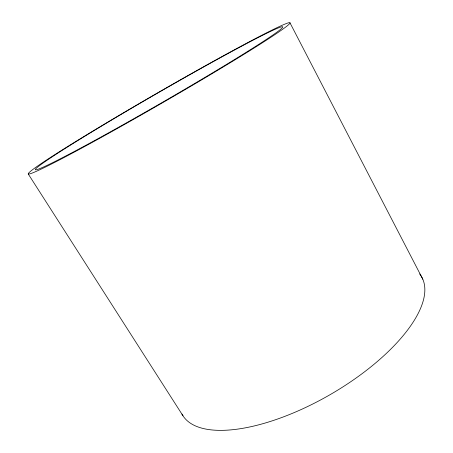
<?xml version="1.0" encoding="UTF-8"?>
<svg xmlns="http://www.w3.org/2000/svg" width="453" height="453" viewBox="0 0 453 453"><rect width="100%" height="100%" fill="white"/><g stroke="black" fill="none" stroke-linecap="round" stroke-linejoin="round"><path stroke-width="0.68" d="M28.228 173.958L182.989 415.809M290.056 22.973A151.16 5.515 -30 0 1 92.463 142.259A151.16 5.515 -30 0 1 94.858 129.858A151.16 5.515 -30 0 1 290.056 22.973L422.802 279.212M419.659 273.952A138.086 56.37 -30 0 1 332.791 393.096A138.086 56.37 -30 0 1 181.959 414.042M94.937 140.356A142.803 5.198 -30 0 0 282.74 27.118A142.803 5.198 -30 0 0 99.53 127.316A142.803 5.198 -30 0 0 94.937 140.356"/></g></svg>
